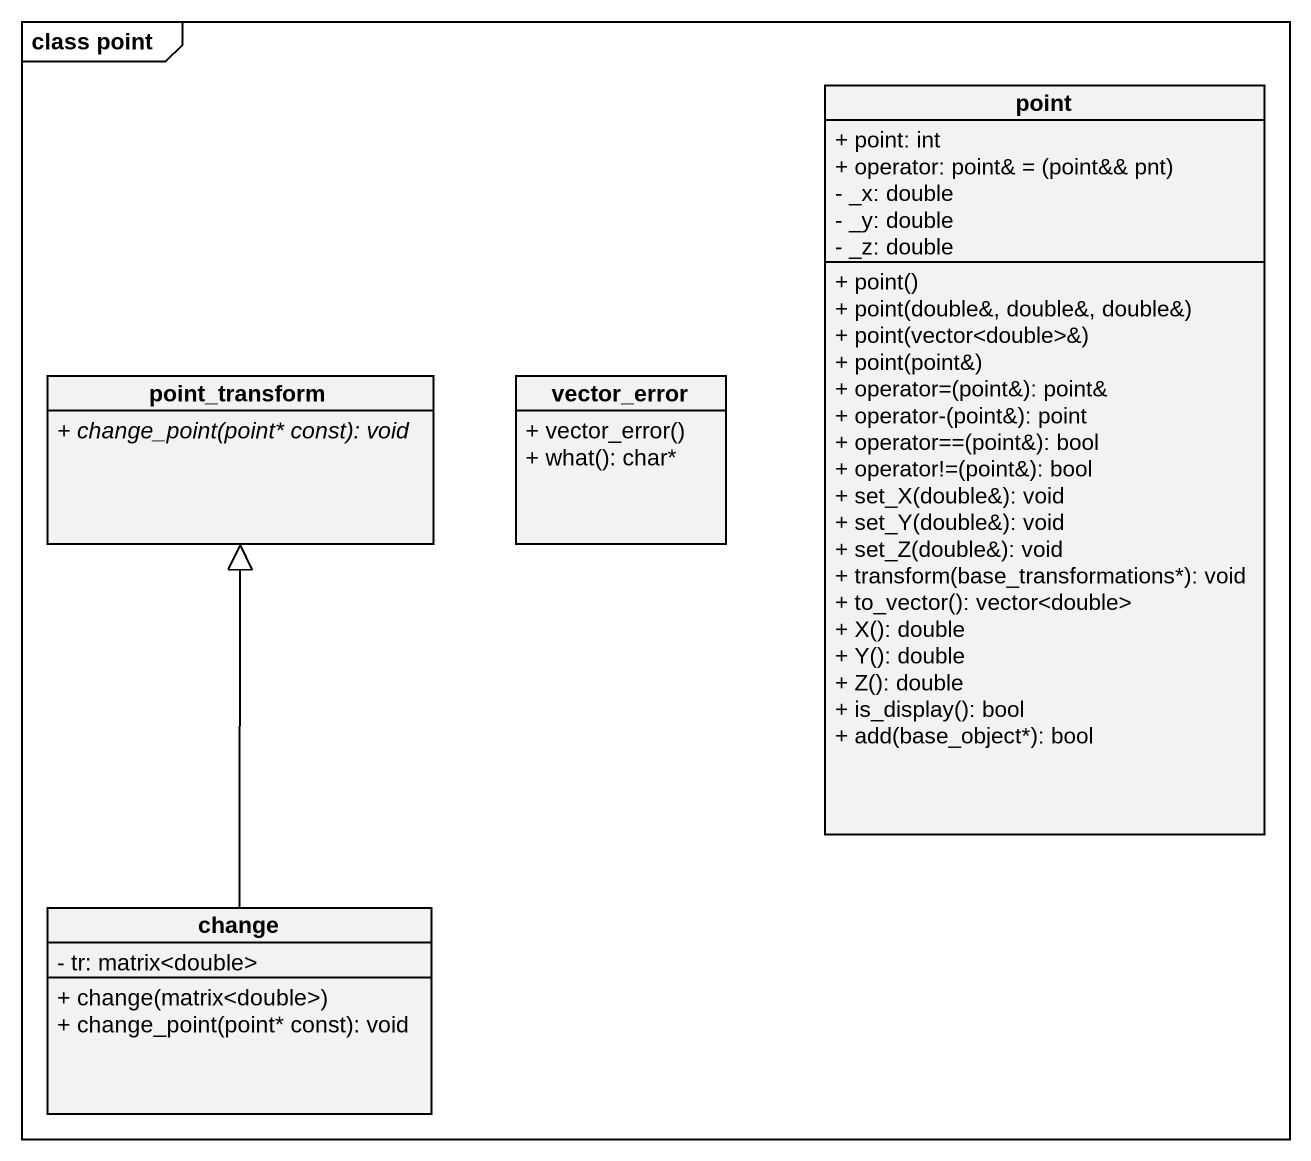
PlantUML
@startuml
mainframe class point
hide circle
hide empty members
skinparam classAttributeIconSize 0
class point {
  + point: int
  {field} + operator: point& = (point&& pnt)
  - _x: double
  - _y: double
  - _z: double
  + point()
  + point(double&, double&, double&)
  + point(vector<double>&)
  + point(point&)
  + operator=(point&): point&
  + operator-(point&): point
  + operator==(point&): bool
  + operator!=(point&): bool
  + set_X(double&): void
  + set_Y(double&): void
  + set_Z(double&): void
  + transform(base_transformations*): void
  + to_vector(): vector<double>
  + X(): double
  + Y(): double
  + Z(): double
  + is_display(): bool
  + add(base_object*): bool
}
class point_transform {
  {abstract} + change_point(point* const): void
}
class vector_error {
  + vector_error()
  + what(): char*
}
class change {
  - tr: matrix<double>
  + change(matrix<double>)
  + change_point(point* const): void
}
change -up-|> point_transform
@enduml
